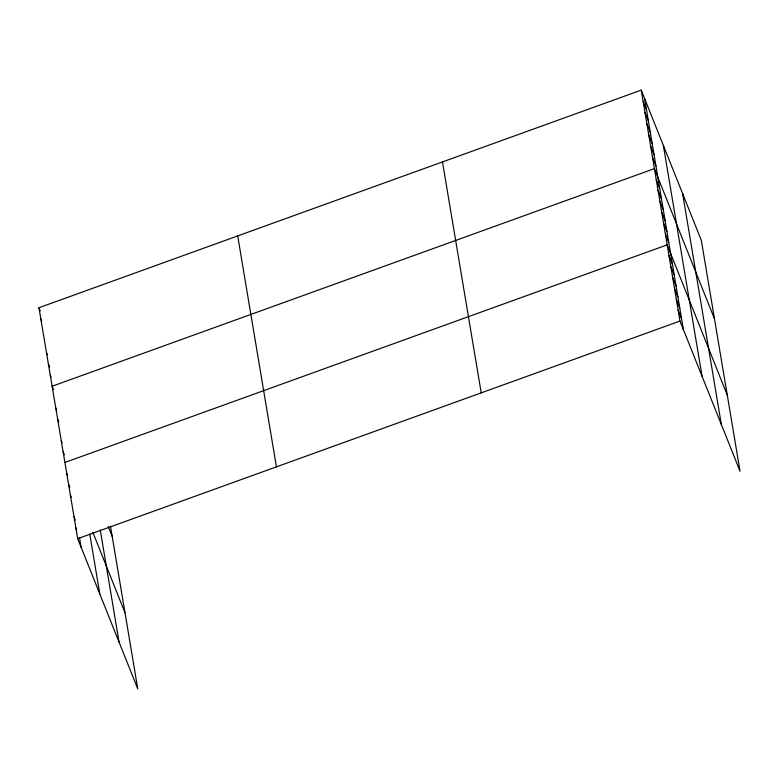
<?xml version="1.0" encoding="UTF-8"?>
<svg xmlns="http://www.w3.org/2000/svg" width="779" height="779" viewBox="0 0 779 779"><rect width="100%" height="100%" fill="white"/><g stroke="black" fill="none" stroke-linecap="round" stroke-linejoin="round"><path stroke-width="1.17" d="M110.511 526.37L137.766 688.879L77.686 538.669L38.95 307.734L641.234 90.121L701.314 240.331L740.05 471.266L679.97 321.055L641.234 90.121M64.9 462.463L667.184 244.849L727.265 395.06M77.686 538.669L679.97 321.055M643.113 101.338L646.531 109.888M644.993 112.556L648.41 121.096M646.872 123.773L650.29 132.313M648.761 134.991L652.179 143.531M650.64 146.209L654.058 154.748M652.52 157.426L655.937 165.966M714.479 318.845L654.399 168.634L52.125 386.257L53.4 389.461M656.23 179.521L659.647 188.07M658.051 190.407L661.468 198.957M659.881 201.303L663.299 209.843M661.712 212.19L665.13 220.73M663.533 223.076L666.951 231.616M665.363 233.963L668.781 242.503M669.015 255.736L672.433 264.276M670.836 266.622L674.254 275.162M672.666 277.509L676.084 286.049M674.487 288.396L677.905 296.935M676.318 299.282L679.736 307.822M678.149 310.169L681.557 318.708M38.95 307.734L40.235 310.938M40.829 318.952L41.686 321.094M46.477 352.605L47.334 354.737M48.356 363.822L49.642 367.026M50.236 375.04L51.093 377.172M108.193 526.448L112.205 536.468M55.776 408.03L56.624 410.163M57.597 418.917L58.883 422.121M61.249 440.69L62.106 442.823M63.08 451.577L64.365 454.78M92.847 532.32L124.981 612.674M66.731 473.35L67.588 475.482M68.562 484.236L69.837 487.44M70.383 495.123L71.24 497.255M74.034 516.896L75.32 520.099M75.865 527.782L76.712 529.915M682.608 193.582L721.354 424.516M663.348 145.42L702.083 376.345M644.652 98.67L683.387 329.595M442.482 161.935L481.218 392.869M237.702 235.92L276.438 466.855M100.257 529.993L119.07 642.13M89.76 534.082L99.809 593.958M79.458 537.413L81.104 547.209"/></g></svg>
